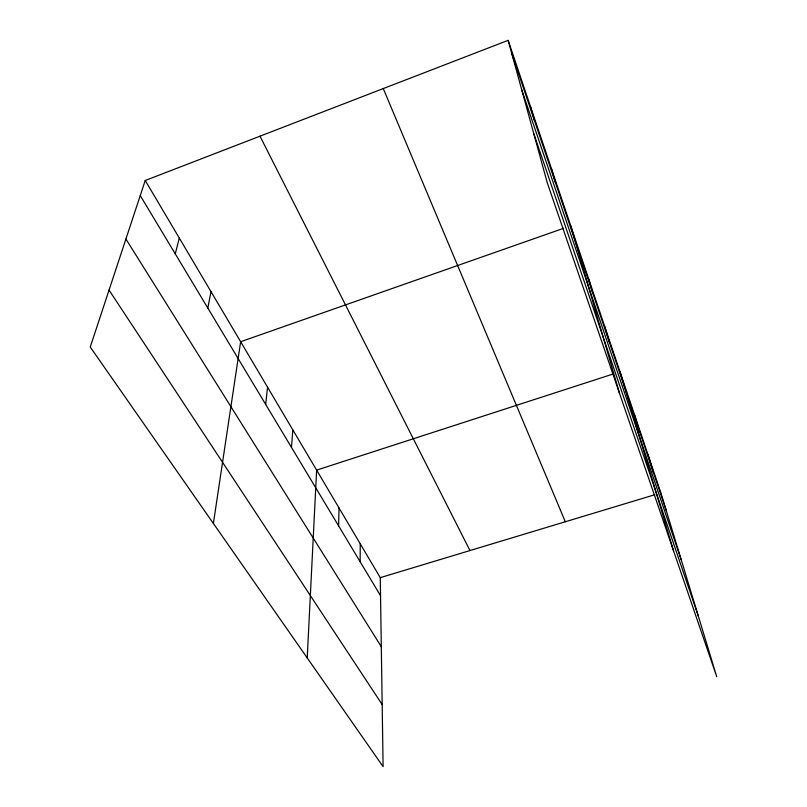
<?xml version="1.0" encoding="UTF-8"?>
<svg xmlns="http://www.w3.org/2000/svg" width="807" height="807" viewBox="0 0 807 807"><rect width="100%" height="100%" fill="white"/><g stroke="black" fill="none" stroke-linecap="round" stroke-linejoin="round"><path stroke-width="1.21" d="M360.164 561.783L360.235 543.807M338.597 525.871L339.051 508.017M307.225 657.927L316.626 470.118L612.886 374.085M291.468 447.381L292.84 429.919M265.644 404.388L267.561 387.199M213.381 523.471L240.647 341.724L563.599 228.31M207.792 308.042L211.03 291.68M175.26 253.852L179.305 238.075M145.23 180.496L90.243 347.03L383.103 766.65L380.268 577.651L145.23 180.496L508.148 40.35L660.893 492.885L716.757 676.78L547.217 182.604L508.148 40.35M380.268 577.651L654.87 494.711M109.046 290.086L382.165 704.551M125.902 239.043L381.297 646.71M140.257 195.566L380.541 595.707M259.985 136.181L469.967 550.556M383.264 88.578L565.324 521.756M533.709 133.427L698.297 616.003M521.736 89.829L681.189 559.705M511.628 53.03L666.189 510.317M648.061 454.876L653.277 472.125M634.453 414.576L639.578 431.594M620.008 371.775L673.603 550.989M604.635 326.24L609.487 342.582M588.253 277.679L592.923 293.566M570.741 225.799L619.494 393.271M551.403 168.502L555.589 183.108M530.592 106.857L534.466 120.596"/></g></svg>
